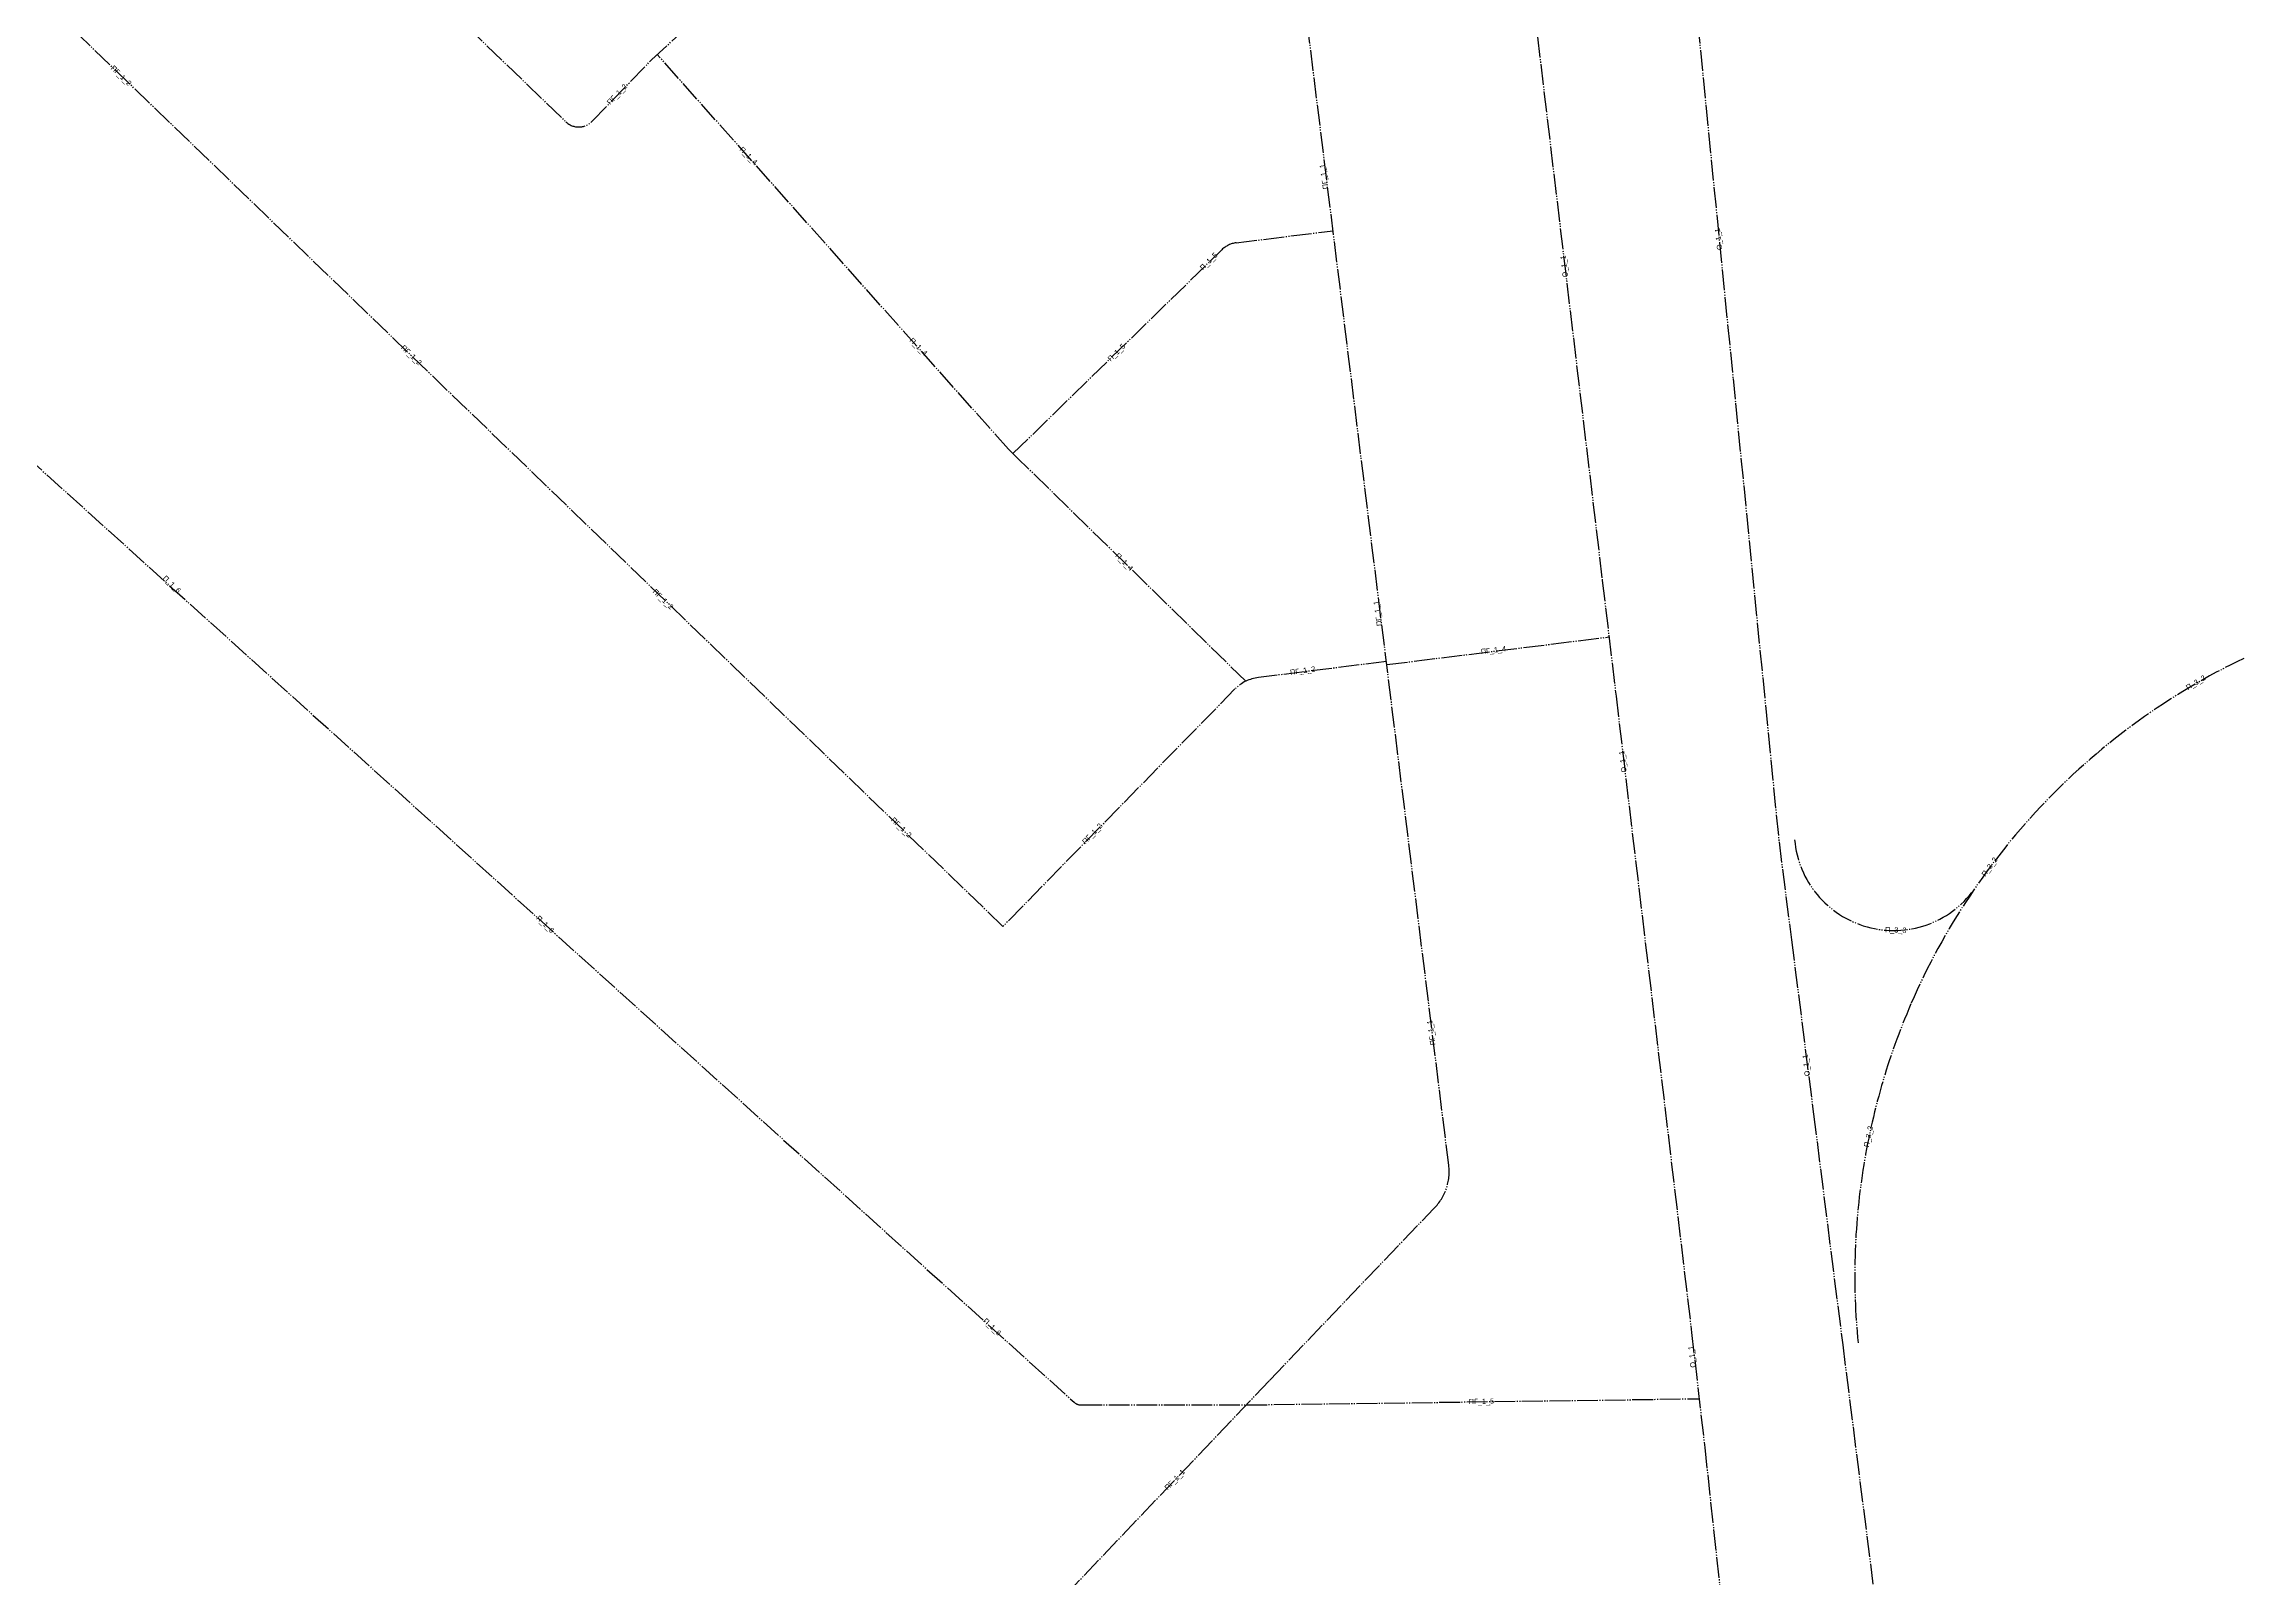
# Model space of a CAD drawing. Header units: millimetres. Extents: x 2242286 to 2245579, y 377608 to 382720.
# Drawn here: x 2242943 to 2244000, y 381011 to 381748 of the extents above; entities that cross this region are included whole.
import ezdxf

# ---------------------------------------------------------------- set-up
doc = ezdxf.new("R2010")
doc.units = ezdxf.units.MM
doc.linetypes.add('DIVIDE', pattern=[26.5, 20, -1.5, 1, -1.5, 1, -1.5])
doc.layers.add('автодороги', color=21, linetype='DIVIDE')
doc.layers.add('автодороги_обозначения', color=5, linetype='DIVIDE')
doc.styles.get("Standard").update_dxf_attribs({"font": 'arial.ttf'})

msp = doc.modelspace()

# ---------------------------------------------------------------- linework, layer by layer
at = {"layer": 'автодороги', "ltscale": 0.5}
for points in [[(2243669.6, 382719.8), (2243659.4, 382448.6), (2243658.7, 382431.4, 0.02069), (2243658.7, 382376.4, 0.022924), (2243664, 382315.6), (2243688.6, 382164.8), (2243698, 382107.4), (2243710.4, 382031.5), (2243734, 381793.7), (2243737.5, 381758.7), (2243754.5, 381587.7), (2243755.7, 381575.8), (2243776.6, 381365), (2243782.6, 381318), (2243793.2, 381234.1), (2243807.2, 381123.3), (2243842.8, 380841.5), (2243875.9, 380603.1), (2243887.2, 380506.2), (2243895.2, 380437.3), (2243909.7, 380312.3), (2243932.4, 380116.9)], [(2243660.8, 382320.3, -0.07883), (2243638.4, 382036.4, 0.089632), (2243634.6, 381970.4), (2243650.9, 381832.8), (2243657.4, 381778.2), (2243691.7, 381490.6), (2243698.3, 381435), (2243734.6, 381129.2), (2243740.9, 381074), (2243766.8, 380835.4, 0.162509), (2243800.2, 380765.5, -0.160395), (2243873.6, 380613.8)], [(2243168.9, 380724.4), (2243531.9, 381106.3), (2243610.8, 381188.9, 0.234981), (2243617.9, 381209.6), (2243497.3, 382184)], [(2243588, 381451.7), (2243526.5, 381444, 0.169916), (2243515.2, 381438.5), (2243403.7, 381324.4), (2242960.2, 381752.3), (2243032.9, 381827.6), (2243003, 381856.5, -0.414214), (2243002.7, 381870.7), (2243008.7, 381876.9, -0.342114), (2243022.2, 381876.4), (2243193.6, 381711.1, 0.412651), (2243206.3, 381711.3), (2243234.8, 381740.8), (2243319.5, 381818.5), (2243341.2, 381838), (2243417.2, 381898.1), (2243434.1, 381911.4, -0.137188), (2243440, 381913.9), (2243529.4, 381925)], [(2242747.6, 381719), (2243437.9, 381095.7, 0.185693), (2243441.3, 381094.4), (2243520.6, 381094.4)], [(2243408.5, 381551.6), (2243508.9, 381649.6, -0.163887), (2243515.8, 381652.9), (2243562.3, 381658.7)], [(2243814.6, 381124.3, -0.127382), (2243840, 381287.1, -0.181257), (2244000, 381453.2)], [(2243784.1, 381366, 0.692011), (2243870.3, 381342, 0.713774)]]:
    msp.add_lwpolyline(points, format="xyb", dxfattribs=at)
for points in [[(2243520.4, 381442.2), (2243410.6, 381549.6), (2243406.4, 381553.7), (2243237.6, 381743.4)], [(2243588.1, 381450.2), (2243694.9, 381463.5)], [(2243520.6, 381094.4), (2243738.2, 381097.4)]]:
    msp.add_lwpolyline(points, dxfattribs=at)

# ---------------------------------------------------------------- texts
at = {"layer": 'автодороги_обозначения', "char_height": 2.5, "attachment_point": 1}
for s, insert, rotation in [('ПГ_1_2', (2242976.5, 381738.4), 315.903), ('ПГ_1_2', (2243213.1, 381720.8), 45.903), ('П_1_4', (2243278.7, 381699.3), 314.6917), ('ПГ_1_1', (2243557.5, 381678.5), 98.1367), ('О_1_1', (2243746.9, 381649.3), 96.6283), ('П_1_5', (2243498, 381641.3), 44.6917), ('О_1_1', (2243672.7, 381636.2), 96.679), ('ПГ_1_2', (2243116, 381604.1), 315.903), ('П_1_4', (2243360.4, 381607.5), 314.6917), ('П_1_5', (2243453.7, 381597.5), 44.6917), ('П_1_4', (2243459.3, 381504.1), 314.6917), ('П_1_6', (2243001.5, 381493.3), 316.511), ('ПГ_1_2', (2243236.9, 381486.8), 315.903), ('ПГ_1_1', (2243583.4, 381468.6), 98.1367), ('ПГ_1_4', (2243633.2, 381457.7), 6.9602), ('ПГ_1_2', (2243541.5, 381447.7), 8.1367), ('П_3_2', (2243971.8, 381440), 31.1973), ('О_1_1', (2243700.9, 381398.2), 96.679), ('ПГ_1_2', (2243351.4, 381377.1), 315.903), ('ПГ_1_2', (2243441.5, 381365.5), 45.903), ('П_3_2', (2243873.7, 381349.6), 54.0522), ('П_1_6', (2243180.9, 381329.9), 316.511), ('П_3_3', (2243827.6, 381324.1), 358.386), ('ПГ_1_1', (2243609.1, 381267.1), 98.1367), ('О_1_1', (2243789, 381252.2), 96.6283), ('П_3_2', (2243817.3, 381218.6), 78.5132), ('П_1_6', (2243395.7, 381136.4), 316.511), ('О_1_1', (2243734.1, 381112.2), 96.679), ('ПГ_1_5', (2243627.5, 381097.3), 0.9428), ('ПГ_1_1', (2243481.1, 381055), 45.9387)]:
    msp.add_mtext_dynamic_manual_height_columns(s, width=14.098, gutter_width=12.5, heights=[0], dxfattribs=dict(at, insert=insert, rotation=rotation))

doc.saveas('drawing.dxf')
